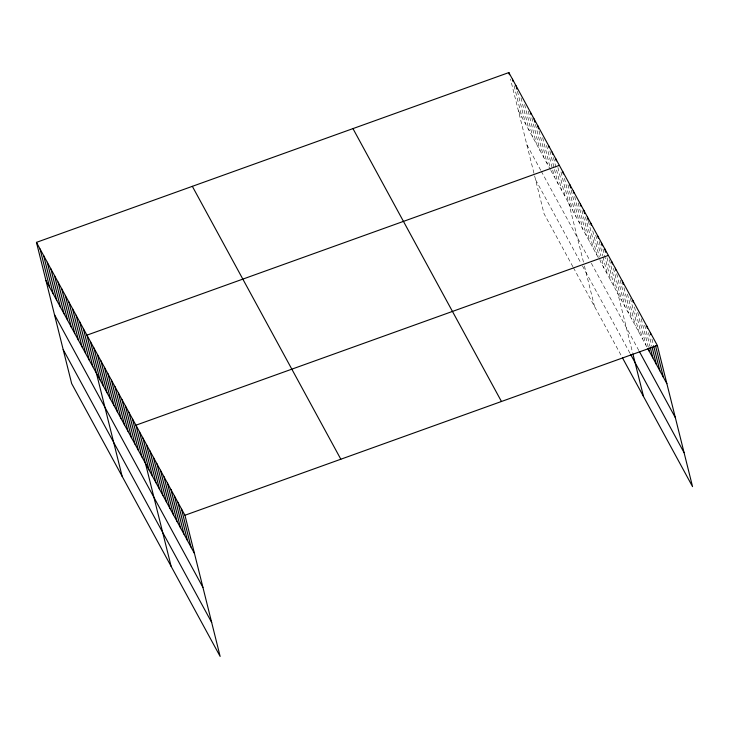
<?xml version="1.0" encoding="UTF-8"?>
<svg xmlns="http://www.w3.org/2000/svg" width="729" height="729" viewBox="0 0 729 729"><rect width="100%" height="100%" fill="white"/><g stroke="black" fill="none" stroke-linecap="round" stroke-linejoin="round"><path stroke-width="0.55" stroke-dasharray="3.65 2.73" d="M518.383 110.772L550.322 169.474M550.842 170.422L599.375 259.606M646.878 346.904L600.377 261.447L599.557 258.175M526.857 144.752L540.763 170.322M541.283 171.26L589.843 260.508M591.347 263.269L638.85 350.558M535.587 179.762L580.922 263.078M582.462 265.921L630.075 353.41M572.903 266.768L544.053 213.743L510.491 79.124M573.422 267.707L621.545 356.144M651.981 339.14L653.348 344.598M648.482 332.706L651.753 345.81M644.709 325.189L649.885 345.929M641.21 318.755L648.291 347.132M637.711 312.322L645.876 345.063M634.485 306.982L642.377 338.639M630.439 298.361L638.877 332.205M627.478 294.115L635.378 325.772M623.978 287.682L631.87 319.338M620.206 280.155L628.371 312.905M616.707 273.73L624.871 306.472M613.481 268.381L621.372 300.038M609.435 259.77L632.617 352.754M607.029 257.702L614.374 287.18M602.983 249.09L610.875 280.747M599.211 241.563L602.746 255.751M603.02 256.845L607.375 274.314M595.711 235.13L600.878 255.87M601.972 260.235L603.876 267.88M592.75 230.883L599.284 257.082M588.44 221.179L596.869 255.013M585.478 216.923L593.37 248.58M581.979 210.499L589.87 242.146M578.206 202.972L586.371 235.722M574.707 196.538L582.872 229.289M571.208 190.105L579.373 222.855M567.982 184.765L575.874 216.422M564.474 178.332L572.374 209.988M560.975 171.898L583.619 262.704M584.439 265.985L594.545 306.526M557.913 167.46L565.267 196.93M553.493 157.555L561.658 190.305M549.885 150.93L558.049 183.672M546.55 145.39L554.45 177.047M542.677 137.672L550.021 167.141M539.068 131.047L547.233 163.797M535.46 124.422L543.624 157.163M531.86 117.788L540.025 150.538M528.252 111.163L536.416 143.914M524.643 104.539L532.808 137.28M521.035 97.914L529.199 130.655M517.435 91.28L525.6 124.03M514.1 85.749L521.991 117.405"/><path stroke-width="1.09" d="M36.45 242.365L184.947 515.257L220.14 656.428L71.652 383.545L36.45 242.365L508.86 72.572L657.348 345.455L692.55 486.635L622.548 357.985M559.343 165.355L86.933 335.149L122.135 476.329M608.351 255.405L135.94 425.198L171.142 566.378M184.947 515.257L657.348 345.455M647.871 348.744L666.88 383.664M639.342 351.478L675.346 417.644M630.576 354.33L684.075 452.654M352.964 128.605L501.461 401.488M192.347 186.332L340.835 459.224M45.973 280.574L194.47 553.457M54.447 314.554L202.944 587.437M63.177 349.565L211.674 622.448M655.48 345.573L663.372 377.23M650.35 332.588L650.897 334.775M653.612 345.692L659.873 370.797M646.851 326.164L647.398 328.342M652.018 346.895L656.373 364.363M650.15 347.013L652.874 357.93M648.555 348.225L649.375 351.496M632.845 300.43L633.392 302.617M622.347 281.13L623.167 284.41M615.349 268.272L615.896 270.45M611.85 261.839L612.396 264.016M632.89 353.847L643.543 396.576M604.851 248.972L605.662 252.243M601.352 242.538L602.163 245.81M597.844 236.105L598.391 238.292M590.845 223.238L591.392 225.425M587.346 216.814L588.166 220.085M583.847 210.38L584.667 213.652M580.348 203.947L580.895 206.125M573.349 191.08L573.887 193.267M569.85 184.647L570.661 187.927M562.843 171.78L563.389 173.967M555.735 158.722L556.282 160.909M552.135 152.097L552.673 154.284M548.527 145.472L549.074 147.65M537.71 125.588L538.521 128.86M534.102 118.964L534.922 122.235M530.493 112.33L531.04 114.517M516.068 85.822L516.888 89.102M512.46 79.197L513.006 81.384M508.86 72.572L509.398 74.75M181.439 508.824L190.971 547.023M177.94 502.39L187.471 540.59M174.441 495.957L183.972 534.166M170.941 489.524L180.464 527.732M167.442 483.09L176.965 521.299M163.943 476.657L173.466 514.865M160.444 470.223L169.966 508.432M156.945 463.799L166.467 501.999M153.445 457.365L162.968 495.565M149.937 450.932L159.469 489.132M146.438 444.499L155.97 482.707M142.939 438.065L152.47 476.274M139.439 431.632L148.962 469.841M132.441 418.765L141.964 456.974M128.942 412.341L138.464 450.54M125.443 405.907L134.965 444.107M121.943 399.474L131.466 437.673M118.435 393.04L127.967 431.24M114.936 386.607L124.468 424.816M111.437 380.173L120.968 418.382M107.938 373.74L117.46 411.949M104.438 367.307L113.961 405.515M100.939 360.882L110.462 399.082M97.44 354.449L106.963 392.649M93.941 348.015L103.463 386.215M90.442 341.582L99.964 379.782M83.334 328.524L92.856 366.723M79.725 321.89L89.248 360.099M76.117 315.265L85.648 353.474M72.508 308.64L82.04 346.849M68.909 302.016L78.431 340.215M65.3 295.382L74.823 333.59M61.692 288.757L71.223 326.966M58.083 282.132L67.615 320.332M54.484 275.507L64.006 313.707M50.875 268.873L60.398 307.082M47.267 262.249L56.798 300.457M43.658 255.624L53.19 293.823M40.059 248.999L49.581 287.199"/></g></svg>
